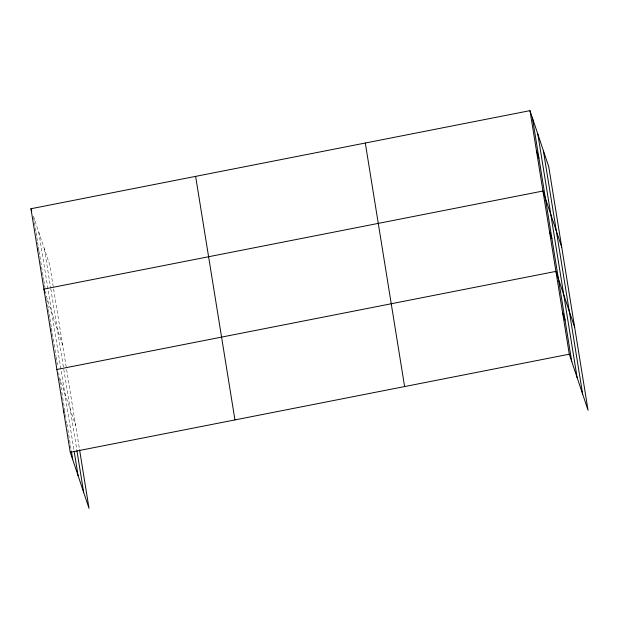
<?xml version="1.0" encoding="UTF-8"?>
<svg xmlns="http://www.w3.org/2000/svg" width="619" height="619" viewBox="0 0 619 619"><rect width="100%" height="100%" fill="white"/><g stroke="black" fill="none" stroke-linecap="round" stroke-linejoin="round"><path stroke-width="0.46" stroke-dasharray="3.1 2.32" d="M33.411 216.085L49.706 264.808L66.45 368.537M62.681 345.178L46.379 296.455L46.68 298.319M59.648 377.714L75.65 425.547M66.604 369.473L79.603 450.005M44.328 248.73L50.665 287.982M50.812 288.918L63.633 368.344M63.788 369.28L76.957 450.864M38.788 232.164L73.994 450.292M33.705 217.958L34.308 221.695M34.463 222.631L35.972 231.97M36.119 232.906L36.722 236.644M36.877 237.58L37.48 241.317M37.627 242.253L38.231 245.991M38.386 246.927L38.989 250.664M39.136 251.6L39.74 255.338M39.895 256.274L43.663 279.633M43.817 280.569L44.421 284.307M44.568 285.243L45.025 288.044M45.62 291.781L45.922 293.654M46.827 299.256L47.586 303.929M47.733 304.865L48.336 308.602M48.491 309.539L49.094 313.276M49.241 314.212L49.845 317.949M50 318.878L50.603 322.623M50.75 323.551L51.354 327.289M51.509 328.225L56.035 356.258M56.182 357.194L56.786 360.931M56.933 361.867L57.536 365.605M58.743 373.079L59.045 374.952M59.656 378.704L59.958 380.584M60.113 381.521L65.274 413.515M65.421 414.459L66.032 418.22M66.488 421.044L66.79 422.924M66.945 423.868L67.703 428.572M67.858 429.509L70.891 448.334"/><path stroke-width="0.93" d="M79.603 450.005L89.02 508.346L70.257 452.28L30.95 208.742L529.98 110.654L548.744 166.72L588.05 410.258L569.294 354.192L529.98 110.654M56.894 369.481L555.924 271.385L574.687 327.451M70.257 452.28L569.294 354.192M536.472 150.835L538.925 158.178M561.712 247.089L542.956 191.023L43.918 289.112L45.017 292.377M549.44 231.204L551.9 238.547M562.609 312.788L565.062 320.131M30.95 208.742L31.77 211.195M37.434 248.931L37.983 250.556M50.41 329.293L50.951 330.925M63.571 410.877L64.121 412.509M543.366 150.641L582.672 394.179M537.818 134.075L577.125 377.613M532.441 117.997L571.747 361.535M365.303 143.028L404.609 386.558M195.627 176.376L234.941 419.906M76.957 450.864L83.635 492.267M74.148 451.236L78.095 475.702M71.347 451.15L72.717 459.623"/></g></svg>
